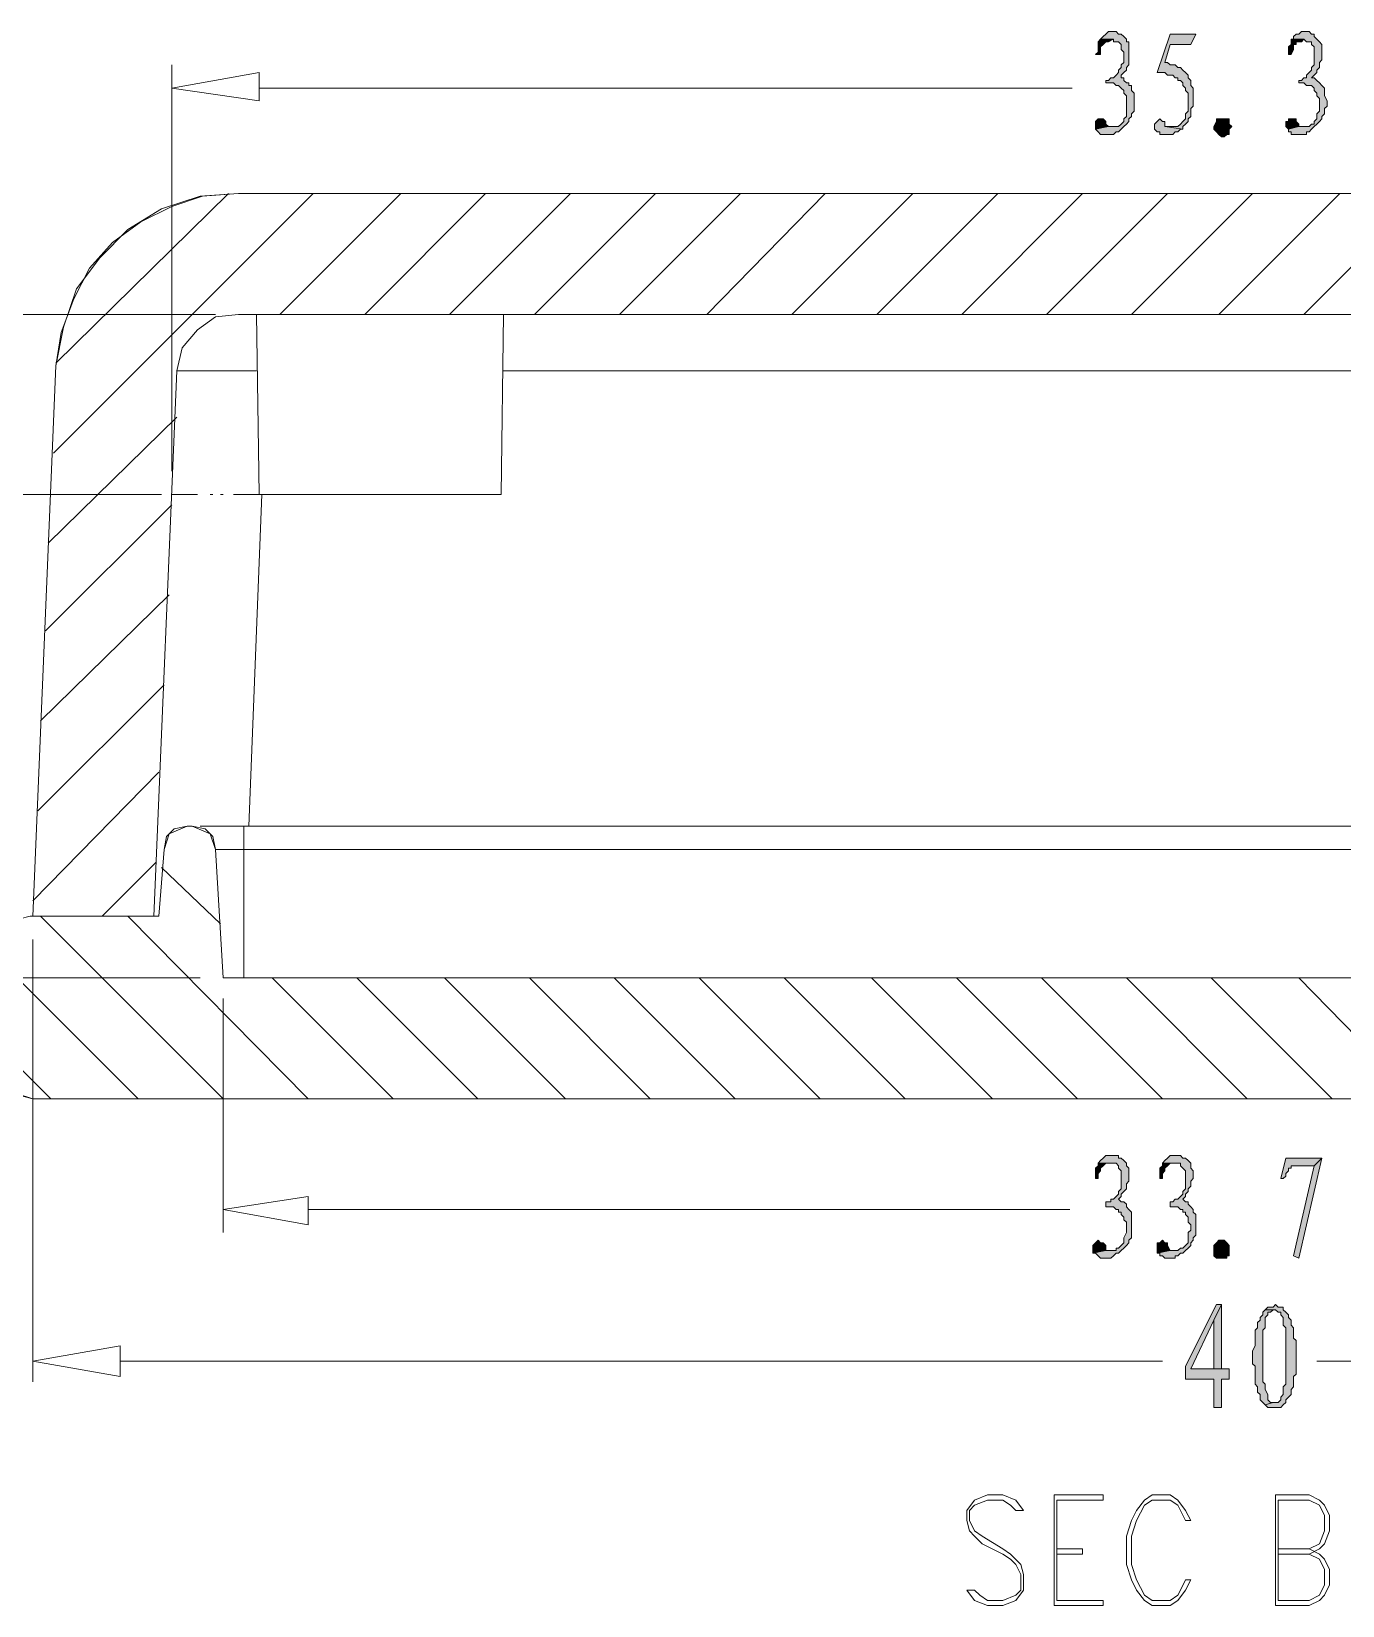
# Model space of a CAD drawing. Header units: millimetres. Extents: x 15 to 196, y 29 to 258.
# Drawn here: x 48.06 to 69.63, y 28.78 to 54.69 of the extents above; entities that cross this region are included whole.
import ezdxf

# ---------------------------------------------------------------- set-up
doc = ezdxf.new("R2010")
doc.units = ezdxf.units.MM

msp = doc.modelspace()

# ---------------------------------------------------------------- hatches: boundary and pattern name
at = {"true_color": 0xdda500}
h = msp.add_hatch(color=42, dxfattribs=at)
h.dxf.hatch_style = 2
h.paths.add_polyline_path([(65.862906, 54.691844), (65.820572, 54.691844), (65.778239, 54.691844), (65.735906, 54.649158), (65.693572, 54.606825), (65.651239, 54.564844), (65.862906, 54.564844), (65.862906, 54.522158), (65.905239, 54.522158), (65.947572, 54.522158), (65.989906, 54.479825), (65.989906, 54.437844), (65.989906, 54.395158), (66.032239, 54.352825), (66.032239, 54.310844), (66.032239, 54.268511), (66.032239, 54.225825), (66.032239, 54.183492), (65.989906, 54.141511), (65.989906, 54.098825), (65.947572, 54.056492), (65.947572, 54.014511), (65.905239, 53.971825), (65.862906, 53.929492), (65.820572, 53.929492), (65.778239, 53.887511), (65.735906, 53.887511), (65.735906, 53.844825), (65.820572, 53.844825), (65.862906, 53.844825), (65.905239, 53.802492), (65.947572, 53.802492), (65.989906, 53.760511), (66.032239, 53.717825), (66.032239, 53.675492), (66.074572, 53.633511), (66.074572, 53.590825), (66.074572, 53.548492), (66.074572, 53.463825), (66.074572, 53.421492), (66.074572, 53.379511), (66.074572, 53.336825), (66.074572, 53.294492), (66.032239, 53.252511), (66.032239, 53.210178), (65.989906, 53.167492), (65.947572, 53.125158), (65.905239, 53.125158), (65.862906, 53.125158), (65.820572, 53.125158), (65.778239, 53.125158), (65.566572, 53.083178), (65.608906, 53.040492), (65.651239, 52.998158), (65.693572, 52.998158), (65.735906, 52.998158), (65.778239, 52.998158), (65.820572, 52.998158), (65.862906, 52.998158), (65.905239, 53.040492), (65.947572, 53.040492), (65.989906, 53.083178), (66.032239, 53.125158), (66.074572, 53.167492), (66.116906, 53.210178), (66.116906, 53.252511), (66.159239, 53.294492), (66.159239, 53.336825), (66.201572, 53.379511), (66.201572, 53.421492), (66.201572, 53.463825), (66.201572, 53.506511), (66.201572, 53.548492), (66.201572, 53.633511), (66.201572, 53.675492), (66.159239, 53.717825), (66.159239, 53.760511), (66.159239, 53.802492), (66.116906, 53.802492), (66.116906, 53.844825), (66.074572, 53.844825), (66.032239, 53.887511), (66.032239, 53.929492), (65.989906, 53.929492), (65.989906, 53.971825), (66.032239, 54.014511), (66.074572, 54.056492), (66.074572, 54.098825), (66.116906, 54.141511), (66.116906, 54.183492), (66.116906, 54.225825), (66.116906, 54.268511), (66.116906, 54.310844), (66.116906, 54.352825), (66.116906, 54.395158), (66.116906, 54.479825), (66.116906, 54.522158), (66.074572, 54.522158), (66.074572, 54.564844), (66.032239, 54.606825), (65.989906, 54.649158), (65.947572, 54.649158), (65.905239, 54.691844)])
h = msp.add_hatch(color=42, dxfattribs=at)
h.dxf.hatch_style = 2
h.paths.add_polyline_path([(69.037906, 54.691844), (68.995572, 54.691844), (68.953239, 54.691844), (68.910906, 54.649158), (68.868572, 54.649158), (68.826239, 54.606825), (68.826239, 54.564844), (68.783906, 54.564844), (68.995572, 54.564844), (69.037906, 54.522158), (69.080239, 54.522158), (69.122572, 54.522158), (69.122572, 54.479825), (69.164906, 54.437844), (69.164906, 54.395158), (69.164906, 54.352825), (69.164906, 54.310844), (69.164906, 54.268511), (69.164906, 54.225825), (69.164906, 54.183492), (69.164906, 54.141511), (69.122572, 54.098825), (69.122572, 54.056492), (69.080239, 54.014511), (69.037906, 53.971825), (69.037906, 53.929492), (68.995572, 53.929492), (68.953239, 53.887511), (68.910906, 53.887511), (68.910906, 53.844825), (68.953239, 53.844825), (68.995572, 53.844825), (69.037906, 53.802492), (69.080239, 53.802492), (69.122572, 53.802492), (69.164906, 53.760511), (69.164906, 53.717825), (69.207239, 53.675492), (69.207239, 53.633511), (69.249572, 53.590825), (69.249572, 53.548492), (69.249572, 53.463825), (69.249572, 53.421492), (69.249572, 53.379511), (69.207239, 53.336825), (69.207239, 53.294492), (69.207239, 53.252511), (69.164906, 53.210178), (69.164906, 53.167492), (69.122572, 53.167492), (69.080239, 53.125158), (69.037906, 53.125158), (68.995572, 53.125158), (68.910906, 53.125158), (68.741572, 53.083178), (68.741572, 53.040492), (68.783906, 53.040492), (68.783906, 52.998158), (68.826239, 52.998158), (68.868572, 52.998158), (68.910906, 52.998158), (68.953239, 52.998158), (68.995572, 52.998158), (69.037906, 52.998158), (69.037906, 53.040492), (69.080239, 53.040492), (69.122572, 53.083178), (69.164906, 53.125158), (69.207239, 53.167492), (69.249572, 53.210178), (69.291906, 53.252511), (69.291906, 53.294492), (69.334239, 53.336825), (69.334239, 53.379511), (69.334239, 53.421492), (69.376572, 53.463825), (69.376572, 53.506511), (69.376572, 53.548492), (69.334239, 53.633511), (69.334239, 53.675492), (69.334239, 53.717825), (69.334239, 53.760511), (69.291906, 53.802492), (69.249572, 53.844825), (69.207239, 53.887511), (69.164906, 53.929492), (69.122572, 53.929492), (69.164906, 53.971825), (69.207239, 54.014511), (69.207239, 54.056492), (69.249572, 54.098825), (69.249572, 54.141511), (69.249572, 54.183492), (69.291906, 54.225825), (69.291906, 54.268511), (69.291906, 54.310844), (69.291906, 54.352825), (69.291906, 54.395158), (69.291906, 54.479825), (69.249572, 54.522158), (69.207239, 54.564844), (69.164906, 54.606825), (69.164906, 54.649158), (69.122572, 54.649158), (69.080239, 54.691844)])
h = msp.add_hatch(color=42, dxfattribs=at)
h.dxf.hatch_style = 2
h.paths.add_polyline_path([(65.651239, 54.564844), (65.608906, 54.522158), (65.608906, 54.479825), (65.608906, 54.437844), (65.608906, 54.352825), (65.566572, 54.310844), (65.651239, 54.310844), (65.651239, 54.395158), (65.651239, 54.437844), (65.693572, 54.479825), (65.735906, 54.522158), (65.778239, 54.522158), (65.862906, 54.564844)])
h = msp.add_hatch(color=42, dxfattribs=at)
h.dxf.hatch_style = 2
h.paths.add_polyline_path([(67.217572, 54.649158), (66.794239, 54.649158), (66.582572, 54.014511), (66.624906, 54.014511), (66.667239, 54.014511), (66.709572, 54.014511), (66.751906, 53.971825), (66.794239, 53.971825), (66.836572, 53.971825), (66.878906, 53.929492), (66.921239, 53.929492), (66.921239, 53.887511), (66.963572, 53.887511), (67.005906, 53.844825), (67.005906, 53.802492), (67.048239, 53.760511), (67.048239, 53.717825), (67.090572, 53.675492), (67.090572, 53.633511), (67.090572, 53.590825), (67.090572, 53.548492), (67.090572, 53.506511), (67.090572, 53.421492), (67.090572, 53.379511), (67.048239, 53.336825), (67.048239, 53.294492), (67.048239, 53.252511), (67.005906, 53.210178), (66.963572, 53.167492), (66.921239, 53.125158), (66.878906, 53.125158), (66.836572, 53.125158), (66.794239, 53.125158), (66.709572, 53.125158), (67.005906, 53.083178), (67.005906, 53.125158), (67.048239, 53.167492), (67.090572, 53.210178), (67.090572, 53.252511), (67.132906, 53.294492), (67.132906, 53.336825), (67.132906, 53.421492), (67.175239, 53.463825), (67.175239, 53.506511), (67.175239, 53.548492), (67.175239, 53.590825), (67.175239, 53.675492), (67.175239, 53.717825), (67.175239, 53.760511), (67.132906, 53.802492), (67.132906, 53.844825), (67.132906, 53.887511), (67.090572, 53.929492), (67.090572, 53.971825), (67.048239, 54.014511), (67.005906, 54.056492), (66.963572, 54.098825), (66.921239, 54.098825), (66.878906, 54.141511), (66.836572, 54.141511), (66.794239, 54.141511), (66.751906, 54.183492), (66.709572, 54.183492), (66.794239, 54.479825), (67.132906, 54.479825)])
h = msp.add_hatch(color=42, dxfattribs=at)
h.dxf.hatch_style = 2
h.paths.add_polyline_path([(68.783906, 54.564844), (68.783906, 54.522158), (68.783906, 54.479825), (68.741572, 54.437844), (68.741572, 54.352825), (68.741572, 54.310844), (68.783906, 54.310844), (68.826239, 54.395158), (68.826239, 54.437844), (68.826239, 54.479825), (68.868572, 54.479825), (68.868572, 54.522158), (68.910906, 54.522158), (68.953239, 54.522158), (68.995572, 54.564844)])
h = msp.add_hatch(color=42, dxfattribs=at)
h.dxf.hatch_style = 2
h.paths.add_polyline_path([(65.651239, 53.252511), (65.608906, 53.252511), (65.566572, 53.210178), (65.566572, 53.125158), (65.566572, 53.083178), (65.778239, 53.125158), (65.735906, 53.167492), (65.735906, 53.210178), (65.693572, 53.252511)])
h = msp.add_hatch(color=42, dxfattribs=at)
h.dxf.hatch_style = 2
h.paths.add_polyline_path([(66.624906, 53.252511), (66.582572, 53.210178), (66.540239, 53.167492), (66.540239, 53.125158), (66.540239, 53.083178), (66.582572, 53.040492), (66.624906, 53.040492), (66.624906, 52.998158), (66.667239, 52.998158), (66.751906, 52.998158), (66.794239, 52.998158), (66.836572, 52.998158), (66.878906, 53.040492), (66.921239, 53.040492), (66.963572, 53.083178), (67.005906, 53.083178), (66.709572, 53.125158), (66.709572, 53.167492), (66.709572, 53.210178), (66.667239, 53.210178)])
h = msp.add_hatch(color=42, dxfattribs=at)
h.dxf.hatch_style = 2
h.paths.add_polyline_path([(67.725572, 52.998158), (67.683239, 52.956178), (67.640906, 52.956178), (67.598572, 52.998158), (67.556239, 53.040492), (67.513906, 53.083178), (67.513906, 53.125158), (67.556239, 53.210178), (67.556239, 53.252511), (67.598572, 53.252511), (67.640906, 53.252511), (67.683239, 53.252511), (67.725572, 53.252511), (67.767906, 53.252511), (67.767906, 53.210178), (67.767906, 53.167492), (67.810239, 53.125158), (67.767906, 53.083178), (67.767906, 53.040492), (67.767906, 52.998158)])
h = msp.add_hatch(color=42, dxfattribs=at)
h.dxf.hatch_style = 2
h.paths.add_polyline_path([(68.783906, 53.252511), (68.741572, 53.252511), (68.741572, 53.210178), (68.699239, 53.210178), (68.699239, 53.125158), (68.741572, 53.083178), (68.910906, 53.125158), (68.910906, 53.167492), (68.868572, 53.210178), (68.868572, 53.252511), (68.826239, 53.252511)])
h = msp.add_hatch(color=42, dxfattribs=at)
h.dxf.hatch_style = 2
h.paths.add_polyline_path([(65.862906, 36.191825), (65.820572, 36.191825), (65.778239, 36.191825), (65.735906, 36.191825), (65.693572, 36.149492), (65.651239, 36.107158), (65.608906, 36.064825), (65.820572, 36.064825), (65.862906, 36.064825), (65.905239, 36.064825), (65.947572, 36.022492), (65.947572, 35.980158), (65.989906, 35.937825), (65.989906, 35.895492), (65.989906, 35.853158), (65.989906, 35.768492), (65.989906, 35.726158), (65.989906, 35.683825), (65.989906, 35.641492), (65.947572, 35.599158), (65.947572, 35.556825), (65.905239, 35.514492), (65.862906, 35.472158), (65.820572, 35.472158), (65.820572, 35.429825), (65.778239, 35.429825), (65.735906, 35.429825), (65.735906, 35.345158), (65.778239, 35.345158), (65.820572, 35.345158), (65.862906, 35.345158), (65.905239, 35.302825), (65.947572, 35.302825), (65.947572, 35.260668), (65.989906, 35.260668), (65.989906, 35.218335), (66.032239, 35.176001), (66.032239, 35.133668), (66.074572, 35.091335), (66.074572, 35.049001), (66.074572, 35.006668), (66.074572, 34.964335), (66.074572, 34.922001), (66.032239, 34.837335), (66.032239, 34.795001), (66.032239, 34.752668), (65.989906, 34.710335), (65.947572, 34.668001), (65.905239, 34.668001), (65.905239, 34.625668), (65.862906, 34.625668), (65.778239, 34.625668), (65.735906, 34.625668), (65.524239, 34.583335), (65.566572, 34.583335), (65.608906, 34.541001), (65.651239, 34.498668), (65.693572, 34.498668), (65.735906, 34.498668), (65.778239, 34.498668), (65.820572, 34.498668), (65.862906, 34.541001), (65.905239, 34.583335), (65.947572, 34.583335), (65.989906, 34.625668), (66.032239, 34.668001), (66.074572, 34.710335), (66.116906, 34.752668), (66.116906, 34.795001), (66.159239, 34.837335), (66.159239, 34.879668), (66.159239, 34.922001), (66.159239, 34.964335), (66.159239, 35.006668), (66.159239, 35.091335), (66.159239, 35.133668), (66.159239, 35.176001), (66.159239, 35.218335), (66.159239, 35.260668), (66.116906, 35.302825), (66.074572, 35.345158), (66.074572, 35.387492), (66.032239, 35.429825), (65.989906, 35.429825), (65.947572, 35.472158), (65.989906, 35.514492), (65.989906, 35.556825), (66.032239, 35.599158), (66.074572, 35.641492), (66.074572, 35.683825), (66.074572, 35.726158), (66.116906, 35.768492), (66.116906, 35.810825), (66.116906, 35.853158), (66.116906, 35.895492), (66.116906, 35.937825), (66.116906, 35.980158), (66.074572, 36.022492), (66.074572, 36.064825), (66.032239, 36.107158), (65.989906, 36.149492), (65.947572, 36.149492), (65.947572, 36.191825), (65.905239, 36.191825)])
h = msp.add_hatch(color=42, dxfattribs=at)
h.dxf.hatch_style = 2
h.paths.add_polyline_path([(65.608906, 36.064825), (65.608906, 36.022492), (65.566572, 35.980158), (65.566572, 35.937825), (65.566572, 35.895492), (65.566572, 35.810825), (65.608906, 35.810825), (65.608906, 35.853158), (65.608906, 35.895492), (65.651239, 35.937825), (65.651239, 35.980158), (65.693572, 36.022492), (65.735906, 36.064825), (65.778239, 36.064825), (65.820572, 36.064825)])
h = msp.add_hatch(color=42, dxfattribs=at)
h.dxf.hatch_style = 2
h.paths.add_polyline_path([(66.878906, 36.191825), (66.836572, 36.191825), (66.794239, 36.191825), (66.751906, 36.149492), (66.709572, 36.107158), (66.667239, 36.064825), (66.878906, 36.064825), (66.921239, 36.064825), (66.963572, 36.064825), (66.963572, 36.022492), (67.005906, 35.980158), (67.048239, 35.937825), (67.048239, 35.895492), (67.048239, 35.853158), (67.048239, 35.768492), (67.048239, 35.726158), (67.048239, 35.683825), (67.048239, 35.641492), (67.005906, 35.599158), (67.005906, 35.556825), (66.963572, 35.514492), (66.921239, 35.472158), (66.878906, 35.472158), (66.836572, 35.429825), (66.794239, 35.429825), (66.794239, 35.345158), (66.836572, 35.345158), (66.878906, 35.345158), (66.921239, 35.345158), (66.963572, 35.302825), (67.005906, 35.302825), (67.005906, 35.260668), (67.048239, 35.260668), (67.048239, 35.218335), (67.090572, 35.176001), (67.090572, 35.133668), (67.090572, 35.091335), (67.132906, 35.049001), (67.132906, 35.006668), (67.132906, 34.964335), (67.090572, 34.922001), (67.090572, 34.837335), (67.090572, 34.795001), (67.090572, 34.752668), (67.048239, 34.710335), (67.005906, 34.668001), (66.963572, 34.668001), (66.921239, 34.625668), (66.878906, 34.625668), (66.836572, 34.625668), (66.794239, 34.625668), (66.582572, 34.583335), (66.624906, 34.583335), (66.624906, 34.541001), (66.667239, 34.541001), (66.709572, 34.498668), (66.751906, 34.498668), (66.794239, 34.498668), (66.836572, 34.498668), (66.878906, 34.498668), (66.878906, 34.541001), (66.921239, 34.541001), (66.963572, 34.583335), (67.005906, 34.583335), (67.048239, 34.625668), (67.090572, 34.668001), (67.132906, 34.710335), (67.132906, 34.752668), (67.175239, 34.795001), (67.175239, 34.837335), (67.217572, 34.879668), (67.217572, 34.922001), (67.217572, 34.964335), (67.217572, 35.006668), (67.217572, 35.091335), (67.217572, 35.133668), (67.217572, 35.176001), (67.217572, 35.218335), (67.175239, 35.260668), (67.175239, 35.302825), (67.132906, 35.345158), (67.090572, 35.387492), (67.090572, 35.429825), (67.048239, 35.429825), (67.005906, 35.472158), (67.048239, 35.514492), (67.048239, 35.556825), (67.090572, 35.599158), (67.090572, 35.641492), (67.132906, 35.683825), (67.132906, 35.726158), (67.132906, 35.768492), (67.175239, 35.810825), (67.175239, 35.853158), (67.175239, 35.895492), (67.175239, 35.937825), (67.132906, 35.980158), (67.132906, 36.022492), (67.132906, 36.064825), (67.090572, 36.107158), (67.048239, 36.149492), (67.005906, 36.149492), (66.963572, 36.191825), (66.921239, 36.191825)])
h = msp.add_hatch(color=42, dxfattribs=at)
h.dxf.hatch_style = 2
h.paths.add_polyline_path([(66.667239, 36.064825), (66.667239, 36.022492), (66.624906, 35.980158), (66.624906, 35.937825), (66.624906, 35.895492), (66.624906, 35.810825), (66.667239, 35.810825), (66.667239, 35.853158), (66.667239, 35.895492), (66.709572, 35.937825), (66.709572, 35.980158), (66.751906, 36.022492), (66.794239, 36.064825), (66.836572, 36.064825), (66.878906, 36.064825)])
h = msp.add_hatch(color=42, dxfattribs=at)
h.dxf.hatch_style = 2
h.paths.add_polyline_path([(69.291906, 36.149492), (68.699239, 36.149492), (68.614572, 35.810825), (68.656906, 35.810825), (68.699239, 35.853158), (68.699239, 35.895492), (68.741572, 35.937825), (68.741572, 35.980158), (68.783906, 35.980158), (68.783906, 36.022492), (68.868572, 36.022492), (69.164906, 36.022492)])
h = msp.add_hatch(color=42, dxfattribs=at)
h.dxf.hatch_style = 2
h.paths.add_polyline_path([(69.291906, 36.149492), (69.164906, 36.022492), (68.826239, 34.541001), (68.910906, 34.498668)])
h = msp.add_hatch(color=42, dxfattribs=at)
h.dxf.hatch_style = 2
h.paths.add_polyline_path([(65.608906, 34.795001), (65.566572, 34.752668), (65.524239, 34.710335), (65.524239, 34.668001), (65.524239, 34.625668), (65.524239, 34.583335), (65.735906, 34.625668), (65.735906, 34.710335), (65.693572, 34.752668), (65.651239, 34.752668)])
h = msp.add_hatch(color=42, dxfattribs=at)
h.dxf.hatch_style = 2
h.paths.add_polyline_path([(66.667239, 34.795001), (66.624906, 34.752668), (66.582572, 34.752668), (66.582572, 34.710335), (66.582572, 34.668001), (66.582572, 34.625668), (66.582572, 34.583335), (66.794239, 34.625668), (66.751906, 34.710335), (66.751906, 34.752668), (66.709572, 34.752668)])
h = msp.add_hatch(color=42, dxfattribs=at)
h.dxf.hatch_style = 2
h.paths.add_polyline_path([(67.725572, 34.498668), (67.683239, 34.498668), (67.640906, 34.498668), (67.598572, 34.498668), (67.556239, 34.498668), (67.513906, 34.541001), (67.513906, 34.583335), (67.513906, 34.625668), (67.513906, 34.668001), (67.513906, 34.710335), (67.556239, 34.752668), (67.598572, 34.795001), (67.640906, 34.795001), (67.683239, 34.795001), (67.725572, 34.752668), (67.767906, 34.710335), (67.767906, 34.668001), (67.767906, 34.583335), (67.767906, 34.541001), (67.725572, 34.541001)])
h = msp.add_hatch(color=42, dxfattribs=at)
h.dxf.hatch_style = 2
h.paths.add_polyline_path([(67.640906, 33.736668), (67.556239, 33.736668), (67.048239, 32.720668), (67.048239, 32.509001), (67.513906, 32.509001), (67.513906, 32.043335), (67.640906, 32.043335), (67.640906, 32.509001), (67.767906, 32.509001), (67.767906, 32.678335), (67.640906, 32.678335), (67.132906, 32.678335), (67.513906, 33.482668)])
h = msp.add_hatch(color=42, dxfattribs=at)
h.dxf.hatch_style = 2
h.paths.add_polyline_path([(67.640906, 33.736668), (67.513906, 33.482668), (67.513906, 32.678335), (67.132906, 32.678335), (67.640906, 32.678335)])
h = msp.add_hatch(color=42, dxfattribs=at)
h.dxf.hatch_style = 2
h.paths.add_polyline_path([(68.529906, 33.736668), (68.487572, 33.694335), (68.445239, 33.694335), (68.402906, 33.694335), (68.360572, 33.652001), (68.529906, 33.652001), (68.572239, 33.609668), (68.614572, 33.609668), (68.614572, 33.567335), (68.656906, 33.525001), (68.656906, 33.440335), (68.656906, 33.398001), (68.699239, 33.355668), (68.699239, 33.313335), (68.699239, 33.271001), (68.699239, 33.228668), (68.699239, 33.186335), (68.699239, 33.101668), (68.699239, 33.059335), (68.699239, 33.017001), (68.699239, 32.932335), (68.699239, 32.890001), (68.699239, 32.847668), (68.699239, 32.805335), (68.699239, 32.720668), (68.699239, 32.678335), (68.699239, 32.593668), (68.699239, 32.551335), (68.699239, 32.509001), (68.699239, 32.466668), (68.699239, 32.424335), (68.656906, 32.382001), (68.656906, 32.339668), (68.656906, 32.255001), (68.614572, 32.212668), (68.614572, 32.170335), (68.572239, 32.128001), (68.529906, 32.128001), (68.487572, 32.128001), (68.360572, 32.085668), (68.402906, 32.043335), (68.445239, 32.043335), (68.487572, 32.043335), (68.529906, 32.043335), (68.572239, 32.043335), (68.614572, 32.043335), (68.656906, 32.085668), (68.699239, 32.128001), (68.699239, 32.170335), (68.741572, 32.212668), (68.783906, 32.255001), (68.783906, 32.297335), (68.783906, 32.339668), (68.826239, 32.382001), (68.826239, 32.424335), (68.826239, 32.466668), (68.826239, 32.509001), (68.826239, 32.551335), (68.868572, 32.593668), (68.868572, 32.636001), (68.868572, 32.720668), (68.868572, 32.763001), (68.868572, 32.805335), (68.868572, 32.890001), (68.868572, 32.974668), (68.868572, 33.017001), (68.868572, 33.059335), (68.868572, 33.144001), (68.826239, 33.186335), (68.826239, 33.228668), (68.826239, 33.271001), (68.826239, 33.313335), (68.826239, 33.355668), (68.783906, 33.398001), (68.783906, 33.440335), (68.783906, 33.482668), (68.741572, 33.525001), (68.741572, 33.567335), (68.699239, 33.609668), (68.656906, 33.652001), (68.656906, 33.694335), (68.614572, 33.694335), (68.572239, 33.694335)])
h = msp.add_hatch(color=42, dxfattribs=at)
h.dxf.hatch_style = 2
h.paths.add_polyline_path([(68.360572, 33.652001), (68.318239, 33.609668), (68.318239, 33.567335), (68.275906, 33.525001), (68.275906, 33.482668), (68.233572, 33.440335), (68.233572, 33.398001), (68.233572, 33.355668), (68.191239, 33.313335), (68.191239, 33.271001), (68.191239, 33.186335), (68.191239, 33.144001), (68.191239, 33.101668), (68.191239, 33.059335), (68.148906, 32.974668), (68.148906, 32.932335), (68.148906, 32.890001), (68.148906, 32.805335), (68.148906, 32.763001), (68.191239, 32.720668), (68.191239, 32.678335), (68.191239, 32.593668), (68.191239, 32.551335), (68.191239, 32.509001), (68.191239, 32.466668), (68.191239, 32.424335), (68.233572, 32.382001), (68.233572, 32.339668), (68.233572, 32.297335), (68.275906, 32.255001), (68.275906, 32.212668), (68.275906, 32.170335), (68.318239, 32.128001), (68.360572, 32.085668), (68.487572, 32.128001), (68.445239, 32.128001), (68.402906, 32.170335), (68.402906, 32.212668), (68.402906, 32.255001), (68.360572, 32.339668), (68.360572, 32.382001), (68.360572, 32.424335), (68.318239, 32.466668), (68.318239, 32.509001), (68.318239, 32.593668), (68.318239, 32.636001), (68.318239, 32.678335), (68.318239, 32.763001), (68.318239, 32.805335), (68.318239, 32.890001), (68.318239, 32.932335), (68.318239, 32.974668), (68.318239, 33.059335), (68.318239, 33.101668), (68.318239, 33.144001), (68.318239, 33.228668), (68.318239, 33.271001), (68.318239, 33.313335), (68.360572, 33.355668), (68.360572, 33.398001), (68.360572, 33.440335), (68.360572, 33.525001), (68.402906, 33.567335), (68.402906, 33.609668), (68.445239, 33.609668), (68.487572, 33.652001), (68.529906, 33.652001)])

# ---------------------------------------------------------------- linework, layer by layer
at = {"color": 42, "lineweight": 0, "true_color": 0xdda500}
for points in [[(65.862906, 54.691844), (65.820572, 54.691844), (65.778239, 54.691844), (65.735906, 54.649158), (65.693572, 54.606825), (65.651239, 54.564844), (65.862906, 54.564844), (65.862906, 54.522158), (65.905239, 54.522158), (65.947572, 54.522158), (65.989906, 54.479825), (65.989906, 54.437844), (65.989906, 54.395158), (66.032239, 54.352825), (66.032239, 54.310844), (66.032239, 54.268511), (66.032239, 54.225825), (66.032239, 54.183492), (65.989906, 54.141511), (65.989906, 54.098825), (65.947572, 54.056492), (65.947572, 54.014511), (65.905239, 53.971825), (65.862906, 53.929492), (65.820572, 53.929492), (65.778239, 53.887511), (65.735906, 53.887511), (65.735906, 53.844825), (65.820572, 53.844825), (65.862906, 53.844825), (65.905239, 53.802492), (65.947572, 53.802492), (65.989906, 53.760511), (66.032239, 53.717825), (66.032239, 53.675492), (66.074572, 53.633511), (66.074572, 53.590825), (66.074572, 53.548492), (66.074572, 53.463825), (66.074572, 53.421492), (66.074572, 53.379511), (66.074572, 53.336825), (66.074572, 53.294492), (66.032239, 53.252511), (66.032239, 53.210178), (65.989906, 53.167492), (65.947572, 53.125158), (65.905239, 53.125158), (65.862906, 53.125158), (65.820572, 53.125158), (65.778239, 53.125158), (65.566572, 53.083178), (65.608906, 53.040492), (65.651239, 52.998158), (65.693572, 52.998158), (65.735906, 52.998158), (65.778239, 52.998158), (65.820572, 52.998158), (65.862906, 52.998158), (65.905239, 53.040492), (65.947572, 53.040492), (65.989906, 53.083178), (66.032239, 53.125158), (66.074572, 53.167492), (66.116906, 53.210178), (66.116906, 53.252511), (66.159239, 53.294492), (66.159239, 53.336825), (66.201572, 53.379511), (66.201572, 53.421492), (66.201572, 53.463825), (66.201572, 53.506511), (66.201572, 53.548492), (66.201572, 53.633511), (66.201572, 53.675492), (66.159239, 53.717825), (66.159239, 53.760511), (66.159239, 53.802492), (66.116906, 53.802492), (66.116906, 53.844825), (66.074572, 53.844825), (66.032239, 53.887511), (66.032239, 53.929492), (65.989906, 53.929492), (65.989906, 53.971825), (66.032239, 54.014511), (66.074572, 54.056492), (66.074572, 54.098825), (66.116906, 54.141511), (66.116906, 54.183492), (66.116906, 54.225825), (66.116906, 54.268511), (66.116906, 54.310844), (66.116906, 54.352825), (66.116906, 54.395158), (66.116906, 54.479825), (66.116906, 54.522158), (66.074572, 54.522158), (66.074572, 54.564844), (66.032239, 54.606825), (65.989906, 54.649158), (65.947572, 54.649158), (65.905239, 54.691844)], [(69.037906, 54.691844), (68.995572, 54.691844), (68.953239, 54.691844), (68.910906, 54.649158), (68.868572, 54.649158), (68.826239, 54.606825), (68.826239, 54.564844), (68.783906, 54.564844), (68.995572, 54.564844), (69.037906, 54.522158), (69.080239, 54.522158), (69.122572, 54.522158), (69.122572, 54.479825), (69.164906, 54.437844), (69.164906, 54.395158), (69.164906, 54.352825), (69.164906, 54.310844), (69.164906, 54.268511), (69.164906, 54.225825), (69.164906, 54.183492), (69.164906, 54.141511), (69.122572, 54.098825), (69.122572, 54.056492), (69.080239, 54.014511), (69.037906, 53.971825), (69.037906, 53.929492), (68.995572, 53.929492), (68.953239, 53.887511), (68.910906, 53.887511), (68.910906, 53.844825), (68.953239, 53.844825), (68.995572, 53.844825), (69.037906, 53.802492), (69.080239, 53.802492), (69.122572, 53.802492), (69.164906, 53.760511), (69.164906, 53.717825), (69.207239, 53.675492), (69.207239, 53.633511), (69.249572, 53.590825), (69.249572, 53.548492), (69.249572, 53.463825), (69.249572, 53.421492), (69.249572, 53.379511), (69.207239, 53.336825), (69.207239, 53.294492), (69.207239, 53.252511), (69.164906, 53.210178), (69.164906, 53.167492), (69.122572, 53.167492), (69.080239, 53.125158), (69.037906, 53.125158), (68.995572, 53.125158), (68.910906, 53.125158), (68.741572, 53.083178), (68.741572, 53.040492), (68.783906, 53.040492), (68.783906, 52.998158), (68.826239, 52.998158), (68.868572, 52.998158), (68.910906, 52.998158), (68.953239, 52.998158), (68.995572, 52.998158), (69.037906, 52.998158), (69.037906, 53.040492), (69.080239, 53.040492), (69.122572, 53.083178), (69.164906, 53.125158), (69.207239, 53.167492), (69.249572, 53.210178), (69.291906, 53.252511), (69.291906, 53.294492), (69.334239, 53.336825), (69.334239, 53.379511), (69.334239, 53.421492), (69.376572, 53.463825), (69.376572, 53.506511), (69.376572, 53.548492), (69.334239, 53.633511), (69.334239, 53.675492), (69.334239, 53.717825), (69.334239, 53.760511), (69.291906, 53.802492), (69.249572, 53.844825), (69.207239, 53.887511), (69.164906, 53.929492), (69.122572, 53.929492), (69.164906, 53.971825), (69.207239, 54.014511), (69.207239, 54.056492), (69.249572, 54.098825), (69.249572, 54.141511), (69.249572, 54.183492), (69.291906, 54.225825), (69.291906, 54.268511), (69.291906, 54.310844), (69.291906, 54.352825), (69.291906, 54.395158), (69.291906, 54.479825), (69.249572, 54.522158), (69.207239, 54.564844), (69.164906, 54.606825), (69.164906, 54.649158), (69.122572, 54.649158), (69.080239, 54.691844)], [(65.651239, 54.564844), (65.608906, 54.522158), (65.608906, 54.479825), (65.608906, 54.437844), (65.608906, 54.352825), (65.566572, 54.310844), (65.651239, 54.310844), (65.651239, 54.395158), (65.651239, 54.437844), (65.693572, 54.479825), (65.735906, 54.522158), (65.778239, 54.522158), (65.862906, 54.564844)], [(67.217572, 54.649158), (66.794239, 54.649158), (66.582572, 54.014511), (66.624906, 54.014511), (66.667239, 54.014511), (66.709572, 54.014511), (66.751906, 53.971825), (66.794239, 53.971825), (66.836572, 53.971825), (66.878906, 53.929492), (66.921239, 53.929492), (66.921239, 53.887511), (66.963572, 53.887511), (67.005906, 53.844825), (67.005906, 53.802492), (67.048239, 53.760511), (67.048239, 53.717825), (67.090572, 53.675492), (67.090572, 53.633511), (67.090572, 53.590825), (67.090572, 53.548492), (67.090572, 53.506511), (67.090572, 53.421492), (67.090572, 53.379511), (67.048239, 53.336825), (67.048239, 53.294492), (67.048239, 53.252511), (67.005906, 53.210178), (66.963572, 53.167492), (66.921239, 53.125158), (66.878906, 53.125158), (66.836572, 53.125158), (66.794239, 53.125158), (66.709572, 53.125158), (67.005906, 53.083178), (67.005906, 53.125158), (67.048239, 53.167492), (67.090572, 53.210178), (67.090572, 53.252511), (67.132906, 53.294492), (67.132906, 53.336825), (67.132906, 53.421492), (67.175239, 53.463825), (67.175239, 53.506511), (67.175239, 53.548492), (67.175239, 53.590825), (67.175239, 53.675492), (67.175239, 53.717825), (67.175239, 53.760511), (67.132906, 53.802492), (67.132906, 53.844825), (67.132906, 53.887511), (67.090572, 53.929492), (67.090572, 53.971825), (67.048239, 54.014511), (67.005906, 54.056492), (66.963572, 54.098825), (66.921239, 54.098825), (66.878906, 54.141511), (66.836572, 54.141511), (66.794239, 54.141511), (66.751906, 54.183492), (66.709572, 54.183492), (66.794239, 54.479825), (67.132906, 54.479825)], [(68.783906, 54.564844), (68.783906, 54.522158), (68.783906, 54.479825), (68.741572, 54.437844), (68.741572, 54.352825), (68.741572, 54.310844), (68.783906, 54.310844), (68.826239, 54.395158), (68.826239, 54.437844), (68.826239, 54.479825), (68.868572, 54.479825), (68.868572, 54.522158), (68.910906, 54.522158), (68.953239, 54.522158), (68.995572, 54.564844)], [(65.651239, 53.252511), (65.608906, 53.252511), (65.566572, 53.210178), (65.566572, 53.125158), (65.566572, 53.083178), (65.778239, 53.125158), (65.735906, 53.167492), (65.735906, 53.210178), (65.693572, 53.252511)], [(66.624906, 53.252511), (66.582572, 53.210178), (66.540239, 53.167492), (66.540239, 53.125158), (66.540239, 53.083178), (66.582572, 53.040492), (66.624906, 53.040492), (66.624906, 52.998158), (66.667239, 52.998158), (66.751906, 52.998158), (66.794239, 52.998158), (66.836572, 52.998158), (66.878906, 53.040492), (66.921239, 53.040492), (66.963572, 53.083178), (67.005906, 53.083178), (66.709572, 53.125158), (66.709572, 53.167492), (66.709572, 53.210178), (66.667239, 53.210178)], [(67.725572, 52.998158), (67.683239, 52.956178), (67.640906, 52.956178), (67.598572, 52.998158), (67.556239, 53.040492), (67.513906, 53.083178), (67.513906, 53.125158), (67.556239, 53.210178), (67.556239, 53.252511), (67.598572, 53.252511), (67.640906, 53.252511), (67.683239, 53.252511), (67.725572, 53.252511), (67.767906, 53.252511), (67.767906, 53.210178), (67.767906, 53.167492), (67.810239, 53.125158), (67.767906, 53.083178), (67.767906, 53.040492), (67.767906, 52.998158)], [(68.783906, 53.252511), (68.741572, 53.252511), (68.741572, 53.210178), (68.699239, 53.210178), (68.699239, 53.125158), (68.741572, 53.083178), (68.910906, 53.125158), (68.910906, 53.167492), (68.868572, 53.210178), (68.868572, 53.252511), (68.826239, 53.252511)], [(65.862906, 36.191825), (65.820572, 36.191825), (65.778239, 36.191825), (65.735906, 36.191825), (65.693572, 36.149492), (65.651239, 36.107158), (65.608906, 36.064825), (65.820572, 36.064825), (65.862906, 36.064825), (65.905239, 36.064825), (65.947572, 36.022492), (65.947572, 35.980158), (65.989906, 35.937825), (65.989906, 35.895492), (65.989906, 35.853158), (65.989906, 35.768492), (65.989906, 35.726158), (65.989906, 35.683825), (65.989906, 35.641492), (65.947572, 35.599158), (65.947572, 35.556825), (65.905239, 35.514492), (65.862906, 35.472158), (65.820572, 35.472158), (65.820572, 35.429825), (65.778239, 35.429825), (65.735906, 35.429825), (65.735906, 35.345158), (65.778239, 35.345158), (65.820572, 35.345158), (65.862906, 35.345158), (65.905239, 35.302825), (65.947572, 35.302825), (65.947572, 35.260668), (65.989906, 35.260668), (65.989906, 35.218335), (66.032239, 35.176001), (66.032239, 35.133668), (66.074572, 35.091335), (66.074572, 35.049001), (66.074572, 35.006668), (66.074572, 34.964335), (66.074572, 34.922001), (66.032239, 34.837335), (66.032239, 34.795001), (66.032239, 34.752668), (65.989906, 34.710335), (65.947572, 34.668001), (65.905239, 34.668001), (65.905239, 34.625668), (65.862906, 34.625668), (65.778239, 34.625668), (65.735906, 34.625668), (65.524239, 34.583335), (65.566572, 34.583335), (65.608906, 34.541001), (65.651239, 34.498668), (65.693572, 34.498668), (65.735906, 34.498668), (65.778239, 34.498668), (65.820572, 34.498668), (65.862906, 34.541001), (65.905239, 34.583335), (65.947572, 34.583335), (65.989906, 34.625668), (66.032239, 34.668001), (66.074572, 34.710335), (66.116906, 34.752668), (66.116906, 34.795001), (66.159239, 34.837335), (66.159239, 34.879668), (66.159239, 34.922001), (66.159239, 34.964335), (66.159239, 35.006668), (66.159239, 35.091335), (66.159239, 35.133668), (66.159239, 35.176001), (66.159239, 35.218335), (66.159239, 35.260668), (66.116906, 35.302825), (66.074572, 35.345158), (66.074572, 35.387492), (66.032239, 35.429825), (65.989906, 35.429825), (65.947572, 35.472158), (65.989906, 35.514492), (65.989906, 35.556825), (66.032239, 35.599158), (66.074572, 35.641492), (66.074572, 35.683825), (66.074572, 35.726158), (66.116906, 35.768492), (66.116906, 35.810825), (66.116906, 35.853158), (66.116906, 35.895492), (66.116906, 35.937825), (66.116906, 35.980158), (66.074572, 36.022492), (66.074572, 36.064825), (66.032239, 36.107158), (65.989906, 36.149492), (65.947572, 36.149492), (65.947572, 36.191825), (65.905239, 36.191825)], [(65.608906, 36.064825), (65.608906, 36.022492), (65.566572, 35.980158), (65.566572, 35.937825), (65.566572, 35.895492), (65.566572, 35.810825), (65.608906, 35.810825), (65.608906, 35.853158), (65.608906, 35.895492), (65.651239, 35.937825), (65.651239, 35.980158), (65.693572, 36.022492), (65.735906, 36.064825), (65.778239, 36.064825), (65.820572, 36.064825)], [(66.878906, 36.191825), (66.836572, 36.191825), (66.794239, 36.191825), (66.751906, 36.149492), (66.709572, 36.107158), (66.667239, 36.064825), (66.878906, 36.064825), (66.921239, 36.064825), (66.963572, 36.064825), (66.963572, 36.022492), (67.005906, 35.980158), (67.048239, 35.937825), (67.048239, 35.895492), (67.048239, 35.853158), (67.048239, 35.768492), (67.048239, 35.726158), (67.048239, 35.683825), (67.048239, 35.641492), (67.005906, 35.599158), (67.005906, 35.556825), (66.963572, 35.514492), (66.921239, 35.472158), (66.878906, 35.472158), (66.836572, 35.429825), (66.794239, 35.429825), (66.794239, 35.345158), (66.836572, 35.345158), (66.878906, 35.345158), (66.921239, 35.345158), (66.963572, 35.302825), (67.005906, 35.302825), (67.005906, 35.260668), (67.048239, 35.260668), (67.048239, 35.218335), (67.090572, 35.176001), (67.090572, 35.133668), (67.090572, 35.091335), (67.132906, 35.049001), (67.132906, 35.006668), (67.132906, 34.964335), (67.090572, 34.922001), (67.090572, 34.837335), (67.090572, 34.795001), (67.090572, 34.752668), (67.048239, 34.710335), (67.005906, 34.668001), (66.963572, 34.668001), (66.921239, 34.625668), (66.878906, 34.625668), (66.836572, 34.625668), (66.794239, 34.625668), (66.582572, 34.583335), (66.624906, 34.583335), (66.624906, 34.541001), (66.667239, 34.541001), (66.709572, 34.498668), (66.751906, 34.498668), (66.794239, 34.498668), (66.836572, 34.498668), (66.878906, 34.498668), (66.878906, 34.541001), (66.921239, 34.541001), (66.963572, 34.583335), (67.005906, 34.583335), (67.048239, 34.625668), (67.090572, 34.668001), (67.132906, 34.710335), (67.132906, 34.752668), (67.175239, 34.795001), (67.175239, 34.837335), (67.217572, 34.879668), (67.217572, 34.922001), (67.217572, 34.964335), (67.217572, 35.006668), (67.217572, 35.091335), (67.217572, 35.133668), (67.217572, 35.176001), (67.217572, 35.218335), (67.175239, 35.260668), (67.175239, 35.302825), (67.132906, 35.345158), (67.090572, 35.387492), (67.090572, 35.429825), (67.048239, 35.429825), (67.005906, 35.472158), (67.048239, 35.514492), (67.048239, 35.556825), (67.090572, 35.599158), (67.090572, 35.641492), (67.132906, 35.683825), (67.132906, 35.726158), (67.132906, 35.768492), (67.175239, 35.810825), (67.175239, 35.853158), (67.175239, 35.895492), (67.175239, 35.937825), (67.132906, 35.980158), (67.132906, 36.022492), (67.132906, 36.064825), (67.090572, 36.107158), (67.048239, 36.149492), (67.005906, 36.149492), (66.963572, 36.191825), (66.921239, 36.191825)], [(66.667239, 36.064825), (66.667239, 36.022492), (66.624906, 35.980158), (66.624906, 35.937825), (66.624906, 35.895492), (66.624906, 35.810825), (66.667239, 35.810825), (66.667239, 35.853158), (66.667239, 35.895492), (66.709572, 35.937825), (66.709572, 35.980158), (66.751906, 36.022492), (66.794239, 36.064825), (66.836572, 36.064825), (66.878906, 36.064825)], [(69.291906, 36.149492), (68.699239, 36.149492), (68.614572, 35.810825), (68.656906, 35.810825), (68.699239, 35.853158), (68.699239, 35.895492), (68.741572, 35.937825), (68.741572, 35.980158), (68.783906, 35.980158), (68.783906, 36.022492), (68.868572, 36.022492), (69.164906, 36.022492)], [(69.291906, 36.149492), (69.164906, 36.022492), (68.826239, 34.541001), (68.910906, 34.498668)], [(65.608906, 34.795001), (65.566572, 34.752668), (65.524239, 34.710335), (65.524239, 34.668001), (65.524239, 34.625668), (65.524239, 34.583335), (65.735906, 34.625668), (65.735906, 34.710335), (65.693572, 34.752668), (65.651239, 34.752668)], [(66.667239, 34.795001), (66.624906, 34.752668), (66.582572, 34.752668), (66.582572, 34.710335), (66.582572, 34.668001), (66.582572, 34.625668), (66.582572, 34.583335), (66.794239, 34.625668), (66.751906, 34.710335), (66.751906, 34.752668), (66.709572, 34.752668)], [(67.725572, 34.498668), (67.683239, 34.498668), (67.640906, 34.498668), (67.598572, 34.498668), (67.556239, 34.498668), (67.513906, 34.541001), (67.513906, 34.583335), (67.513906, 34.625668), (67.513906, 34.668001), (67.513906, 34.710335), (67.556239, 34.752668), (67.598572, 34.795001), (67.640906, 34.795001), (67.683239, 34.795001), (67.725572, 34.752668), (67.767906, 34.710335), (67.767906, 34.668001), (67.767906, 34.583335), (67.767906, 34.541001), (67.725572, 34.541001)], [(67.640906, 33.736668), (67.556239, 33.736668), (67.048239, 32.720668), (67.048239, 32.509001), (67.513906, 32.509001), (67.513906, 32.043335), (67.640906, 32.043335), (67.640906, 32.509001), (67.767906, 32.509001), (67.767906, 32.678335), (67.640906, 32.678335), (67.132906, 32.678335), (67.513906, 33.482668)], [(67.640906, 33.736668), (67.513906, 33.482668), (67.513906, 32.678335), (67.132906, 32.678335), (67.640906, 32.678335)], [(68.529906, 33.736668), (68.487572, 33.694335), (68.445239, 33.694335), (68.402906, 33.694335), (68.360572, 33.652001), (68.529906, 33.652001), (68.572239, 33.609668), (68.614572, 33.609668), (68.614572, 33.567335), (68.656906, 33.525001), (68.656906, 33.440335), (68.656906, 33.398001), (68.699239, 33.355668), (68.699239, 33.313335), (68.699239, 33.271001), (68.699239, 33.228668), (68.699239, 33.186335), (68.699239, 33.101668), (68.699239, 33.059335), (68.699239, 33.017001), (68.699239, 32.932335), (68.699239, 32.890001), (68.699239, 32.847668), (68.699239, 32.805335), (68.699239, 32.720668), (68.699239, 32.678335), (68.699239, 32.593668), (68.699239, 32.551335), (68.699239, 32.509001), (68.699239, 32.466668), (68.699239, 32.424335), (68.656906, 32.382001), (68.656906, 32.339668), (68.656906, 32.255001), (68.614572, 32.212668), (68.614572, 32.170335), (68.572239, 32.128001), (68.529906, 32.128001), (68.487572, 32.128001), (68.360572, 32.085668), (68.402906, 32.043335), (68.445239, 32.043335), (68.487572, 32.043335), (68.529906, 32.043335), (68.572239, 32.043335), (68.614572, 32.043335), (68.656906, 32.085668), (68.699239, 32.128001), (68.699239, 32.170335), (68.741572, 32.212668), (68.783906, 32.255001), (68.783906, 32.297335), (68.783906, 32.339668), (68.826239, 32.382001), (68.826239, 32.424335), (68.826239, 32.466668), (68.826239, 32.509001), (68.826239, 32.551335), (68.868572, 32.593668), (68.868572, 32.636001), (68.868572, 32.720668), (68.868572, 32.763001), (68.868572, 32.805335), (68.868572, 32.890001), (68.868572, 32.974668), (68.868572, 33.017001), (68.868572, 33.059335), (68.868572, 33.144001), (68.826239, 33.186335), (68.826239, 33.228668), (68.826239, 33.271001), (68.826239, 33.313335), (68.826239, 33.355668), (68.783906, 33.398001), (68.783906, 33.440335), (68.783906, 33.482668), (68.741572, 33.525001), (68.741572, 33.567335), (68.699239, 33.609668), (68.656906, 33.652001), (68.656906, 33.694335), (68.614572, 33.694335), (68.572239, 33.694335)], [(68.360572, 33.652001), (68.318239, 33.609668), (68.318239, 33.567335), (68.275906, 33.525001), (68.275906, 33.482668), (68.233572, 33.440335), (68.233572, 33.398001), (68.233572, 33.355668), (68.191239, 33.313335), (68.191239, 33.271001), (68.191239, 33.186335), (68.191239, 33.144001), (68.191239, 33.101668), (68.191239, 33.059335), (68.148906, 32.974668), (68.148906, 32.932335), (68.148906, 32.890001), (68.148906, 32.805335), (68.148906, 32.763001), (68.191239, 32.720668), (68.191239, 32.678335), (68.191239, 32.593668), (68.191239, 32.551335), (68.191239, 32.509001), (68.191239, 32.466668), (68.191239, 32.424335), (68.233572, 32.382001), (68.233572, 32.339668), (68.233572, 32.297335), (68.275906, 32.255001), (68.275906, 32.212668), (68.275906, 32.170335), (68.318239, 32.128001), (68.360572, 32.085668), (68.487572, 32.128001), (68.445239, 32.128001), (68.402906, 32.170335), (68.402906, 32.212668), (68.402906, 32.255001), (68.360572, 32.339668), (68.360572, 32.382001), (68.360572, 32.424335), (68.318239, 32.466668), (68.318239, 32.509001), (68.318239, 32.593668), (68.318239, 32.636001), (68.318239, 32.678335), (68.318239, 32.763001), (68.318239, 32.805335), (68.318239, 32.890001), (68.318239, 32.932335), (68.318239, 32.974668), (68.318239, 33.059335), (68.318239, 33.101668), (68.318239, 33.144001), (68.318239, 33.228668), (68.318239, 33.271001), (68.318239, 33.313335), (68.360572, 33.355668), (68.360572, 33.398001), (68.360572, 33.440335), (68.360572, 33.525001), (68.402906, 33.567335), (68.402906, 33.609668), (68.445239, 33.609668), (68.487572, 33.652001), (68.529906, 33.652001)]]:
    msp.add_lwpolyline(points, close=True, dxfattribs=at)
at = {"color": 131, "lineweight": 0, "true_color": 0x7fffff}
for points in [[(50.368906, 47.452492), (50.368906, 54.141511)], [(51.088572, 50.035178), (41.140239, 50.035178)], [(51.088572, 50.035178), (43.637906, 50.035178)], [(51.088572, 50.035178), (46.135572, 50.035178)], [(50.199572, 47.071492), (46.135572, 47.071492)], [(48.082906, 39.747825), (48.082906, 32.466668)], [(50.834572, 39.112825), (41.140239, 39.112825)], [(51.215572, 38.774158), (51.215572, 34.922001)]]:
    msp.add_lwpolyline(points, dxfattribs=at)
at = {"color": 3, "lineweight": 0, "true_color": 0x00ff00}
for points in [[(51.808239, 53.548492), (50.368906, 53.760511), (51.808239, 54.014511)], [(52.612572, 35.049001), (51.215572, 35.302825), (52.612572, 35.514492)], [(49.522239, 32.551335), (48.082906, 32.805335), (49.522239, 33.059335)]]:
    msp.add_lwpolyline(points, close=True, dxfattribs=at)
for points in [[(51.808239, 53.760511), (65.185572, 53.760511)], [(52.612572, 35.302825), (65.143239, 35.302825)], [(49.522239, 32.805335), (66.667239, 32.805335)], [(86.394572, 32.805335), (69.207239, 32.805335)]]:
    msp.add_lwpolyline(points, dxfattribs=at)
at = {"color": 40, "lineweight": 0, "true_color": 0xffbf00}
for points in [[(52.697239, 52.024844), (48.421572, 47.748825)], [(51.300239, 52.024844), (48.463906, 49.230492)], [(54.136572, 52.024844), (52.146906, 50.035178)], [(55.533572, 52.024844), (53.543906, 50.035178)], [(56.930572, 52.024844), (54.940906, 50.035178)], [(58.327572, 52.024844), (56.337906, 50.035178)], [(59.724572, 52.024844), (57.734906, 50.035178)], [(61.121572, 52.024844), (59.174239, 50.035178)], [(62.560906, 52.024844), (60.571239, 50.035178)], [(63.957906, 52.024844), (61.968239, 50.035178)], [(65.354906, 52.024844), (63.365239, 50.035178)], [(66.751906, 52.024844), (64.762239, 50.035178)], [(68.148906, 52.024844), (66.159239, 50.035178)], [(69.588239, 52.024844), (67.598572, 50.035178)], [(70.985239, 52.024844), (68.995572, 50.035178)], [(50.453572, 48.341844), (48.336906, 46.267158)], [(50.368906, 46.902511), (48.294572, 44.827825)], [(50.326572, 45.420492), (48.209906, 43.346158)], [(50.241906, 43.938825), (48.167572, 41.864492)], [(50.157239, 42.499492), (48.082906, 40.382825)], [(50.114906, 41.017825), (49.225906, 40.128825)], [(51.173239, 40.001825), (50.199572, 40.933158)], [(51.215572, 37.123158), (48.209906, 40.128825)], [(52.612572, 37.123158), (49.649239, 40.128825)], [(49.818572, 37.123158), (47.617239, 39.324492)], [(54.009572, 37.123158), (52.019906, 39.112825)], [(55.406572, 37.123158), (53.416906, 39.112825)], [(56.845906, 37.123158), (54.856239, 39.112825)], [(58.242906, 37.123158), (56.253239, 39.112825)], [(59.639906, 37.123158), (57.650239, 39.112825)], [(61.036906, 37.123158), (59.047239, 39.112825)], [(62.433906, 37.123158), (60.444239, 39.112825)], [(63.873239, 37.123158), (61.883572, 39.112825)], [(65.270239, 37.123158), (63.280572, 39.112825)], [(66.667239, 37.123158), (64.677572, 39.112825)], [(68.064239, 37.123158), (66.074572, 39.112825)], [(69.461239, 37.123158), (67.471572, 39.112825)], [(70.858239, 37.123158), (68.910906, 39.112825)], [(48.379239, 37.123158), (47.574906, 37.927492)]]:
    msp.add_lwpolyline(points, dxfattribs=at)
at = {"color": 7, "lineweight": 0}
for points in [[(51.469572, 52.024844), (50.834572, 51.982158), (50.199572, 51.770844), (49.649239, 51.431825), (49.183572, 50.966511), (48.802572, 50.458511), (48.590906, 49.823158), (48.463906, 49.188158)], [(48.463906, 49.188158), (48.548572, 49.738492), (48.760239, 50.288825), (49.014239, 50.796825), (49.395239, 51.220158), (49.860906, 51.558825), (50.368906, 51.812825), (50.876906, 51.982158), (51.469572, 52.024844)], [(51.469572, 52.024844), (84.447239, 52.024844)], [(87.833906, 40.128825), (87.410572, 49.188158), (87.325906, 49.738492), (87.156572, 50.288825), (86.860239, 50.796825), (86.521572, 51.220158), (86.055906, 51.558825), (85.547906, 51.812825), (84.997572, 51.982158), (84.447239, 52.024844), (51.469572, 52.024844)], [(48.463906, 49.188158), (48.082906, 40.128825), (50.072572, 40.128825), (50.453572, 49.103492), (50.538239, 49.484492), (50.792239, 49.781178), (51.088572, 49.992492), (51.469572, 50.035178), (84.447239, 50.035178)], [(51.469572, 50.035178), (51.088572, 49.992492), (50.792239, 49.781178), (50.538239, 49.484492), (50.453572, 49.103492)], [(51.469572, 50.035178), (84.447239, 50.035178)], [(51.765906, 50.035178), (51.808239, 47.071492)], [(55.829906, 50.035178), (55.787572, 47.071492)], [(48.082906, 40.128825), (48.463906, 49.188158)], [(50.072572, 40.128825), (50.453572, 49.103492)], [(51.765906, 49.103492), (50.453572, 49.103492)], [(77.673906, 49.103492), (55.829906, 49.103492)], [(51.850572, 47.071492), (51.638906, 41.610492)], [(55.787572, 47.071492), (51.808239, 47.071492)], [(50.707572, 41.610492), (50.622906, 41.610492), (50.326572, 41.483492), (50.241906, 41.229492), (50.157239, 40.128825), (48.040572, 40.128825), (47.871239, 40.086492), (47.744239, 40.001825), (47.659572, 39.832492), (47.617239, 39.663158), (47.574906, 37.631158)], [(50.622906, 41.610492), (50.411239, 41.568158), (50.284239, 41.441158), (50.241906, 41.229492)], [(50.707572, 41.610492), (50.622906, 41.610492)], [(51.088572, 41.229492), (51.046239, 41.441158), (50.919239, 41.568158), (50.707572, 41.610492)], [(50.707572, 41.610492), (51.003906, 41.483492), (51.088572, 41.229492)], [(79.621239, 41.610492), (50.834572, 41.610492)], [(85.293906, 41.610492), (85.209239, 41.610492), (84.912906, 41.483492), (84.785906, 41.229492), (84.701239, 39.112825), (51.215572, 39.112825), (51.088572, 41.229492)], [(51.554239, 41.610492), (51.554239, 39.112825)], [(50.241906, 41.229492), (50.157239, 40.128825)], [(51.215572, 39.112825), (51.088572, 41.229492)], [(51.088572, 41.229492), (79.621239, 41.229492)], [(50.157239, 40.128825), (48.040572, 40.128825)], [(48.082906, 37.123158), (87.833906, 37.123158), (88.003239, 37.165492), (88.172572, 37.292492), (88.299572, 37.461825), (88.299572, 37.631158), (88.299572, 39.663158)], [(84.701239, 39.112825), (51.215572, 39.112825)], [(47.574906, 37.631158), (47.659572, 37.377158), (47.828906, 37.207825), (48.082906, 37.123158)], [(48.082906, 37.123158), (47.913572, 37.165492), (47.744239, 37.292492), (47.617239, 37.461825), (47.574906, 37.631158)], [(87.833906, 37.123158), (48.082906, 37.123158)]]:
    msp.add_lwpolyline(points, dxfattribs=at)
at = {"color": 2, "lineweight": 0, "true_color": 0xffff00}
for points in [[(50.792239, 47.071492), (50.368906, 47.071492)], [(51.003906, 47.071492), (51.046239, 47.071492)], [(51.173239, 47.071492), (51.215572, 47.071492)], [(51.808239, 47.071492), (51.384906, 47.071492)]]:
    msp.add_lwpolyline(points, dxfattribs=at)
at = {"color": 6, "lineweight": 0, "true_color": 0xff00ff}
for points in [[(64.381239, 30.350001), (64.254239, 30.519335), (64.042572, 30.604001), (63.788572, 30.604001), (63.576906, 30.519335), (63.449906, 30.350001), (63.449906, 30.180668), (63.492239, 30.011335), (63.576906, 29.926668), (63.703906, 29.799668), (64.042572, 29.630335), (64.169572, 29.545668), (64.254239, 29.461001), (64.338906, 29.291668), (64.338906, 29.037668), (64.254239, 28.953001), (64.042572, 28.868335), (63.788572, 28.868335), (63.661572, 28.953001), (63.576906, 29.037668), (63.449906, 29.037668)], [(64.889239, 30.604001), (64.889239, 28.783668)], [(64.889239, 30.604001), (65.693572, 30.604001)], [(64.931572, 30.519335), (65.693572, 30.519335), (65.693572, 30.604001)], [(67.132906, 30.180668), (67.048239, 30.350001), (66.921239, 30.519335), (66.794239, 30.604001), (66.497906, 30.604001), (66.370906, 30.519335), (66.243906, 30.350001), (66.159239, 30.180668), (66.074572, 29.926668), (66.074572, 29.461001), (66.159239, 29.207001), (66.243906, 29.037668), (66.370906, 28.868335), (66.497906, 28.783668), (66.794239, 28.783668), (66.921239, 28.868335), (67.048239, 29.037668), (67.132906, 29.207001)], [(68.529906, 30.604001), (68.529906, 28.783668)], [(68.529906, 30.604001), (69.080239, 30.604001), (69.249572, 30.519335), (69.334239, 30.434668), (69.418906, 30.265335), (69.418906, 30.011335), (69.334239, 29.799668), (69.249572, 29.715001), (69.080239, 29.630335)], [(64.381239, 30.350001), (64.254239, 30.350001), (64.169572, 30.434668), (64.042572, 30.519335), (63.788572, 30.519335), (63.576906, 30.434668), (63.492239, 30.350001), (63.492239, 30.180668), (63.576906, 30.011335), (63.703906, 29.926668), (64.042572, 29.715001), (64.169572, 29.630335), (64.338906, 29.461001), (64.381239, 29.291668), (64.381239, 29.037668), (64.254239, 28.868335), (64.042572, 28.783668), (63.788572, 28.783668), (63.576906, 28.868335), (63.449906, 29.037668)], [(64.931572, 30.519335), (64.931572, 28.868335)], [(67.132906, 30.180668), (67.048239, 30.180668), (66.963572, 30.350001), (66.921239, 30.434668), (66.794239, 30.519335), (66.497906, 30.519335), (66.370906, 30.434668), (66.243906, 30.180668), (66.159239, 29.926668), (66.159239, 29.461001), (66.243906, 29.207001), (66.370906, 28.953001), (66.497906, 28.868335), (66.794239, 28.868335), (66.921239, 28.953001), (66.963572, 29.037668), (67.048239, 29.207001), (67.132906, 29.207001)], [(68.572239, 30.519335), (68.572239, 28.868335)], [(68.572239, 30.519335), (69.080239, 30.519335), (69.249572, 30.434668), (69.334239, 30.265335), (69.334239, 30.011335), (69.249572, 29.799668), (69.080239, 29.715001), (68.572239, 29.715001)], [(64.931572, 29.715001), (65.354906, 29.715001), (65.354906, 29.630335), (64.931572, 29.630335)], [(69.080239, 29.715001), (69.249572, 29.630335), (69.334239, 29.545668), (69.418906, 29.376335), (69.418906, 29.122335), (69.334239, 28.953001), (69.249572, 28.868335), (69.080239, 28.783668), (68.529906, 28.783668)], [(68.572239, 29.630335), (69.080239, 29.630335), (69.249572, 29.545668), (69.334239, 29.376335), (69.334239, 29.122335), (69.249572, 28.953001), (69.080239, 28.868335), (68.572239, 28.868335)], [(64.931572, 28.868335), (65.693572, 28.868335), (65.693572, 28.783668), (64.889239, 28.783668)]]:
    msp.add_lwpolyline(points, dxfattribs=at)

doc.saveas('drawing.dxf')
